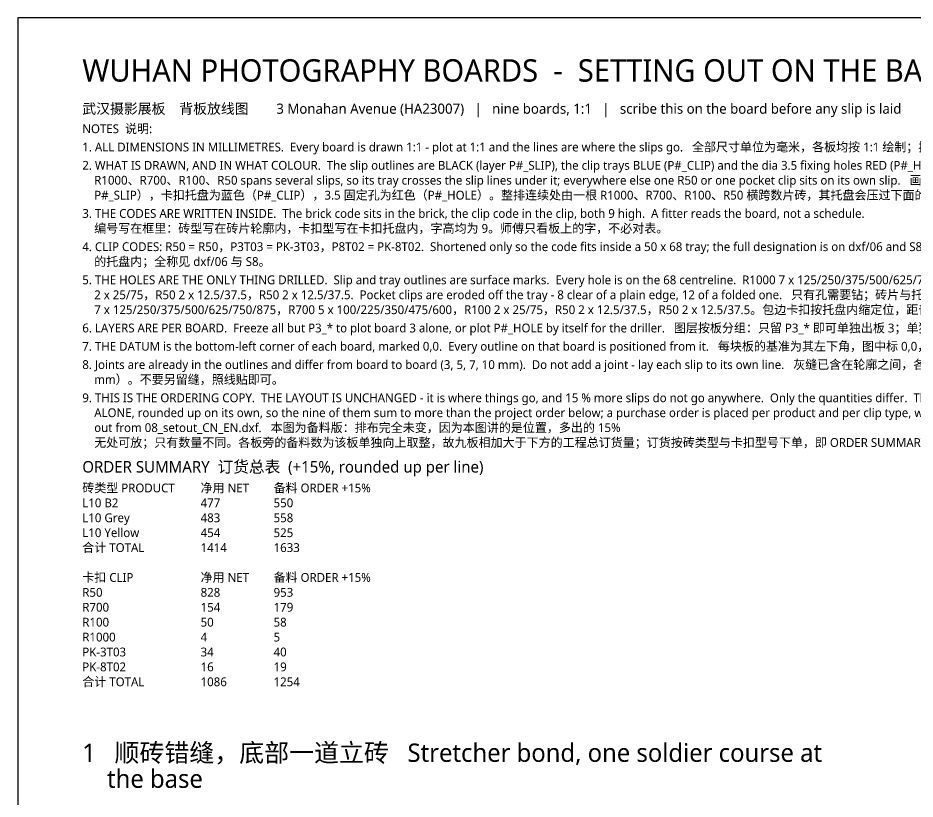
# Model space of a CAD drawing. Header units: millimetres. Extents: x -190 to 7814, y -8996 to 208.
# Drawn here: x -190 to 2459, y -2097 to 208 of the extents above; entities that cross this region are included whole.
import ezdxf
from ezdxf.enums import TextEntityAlignment as Align

# ---------------------------------------------------------------- set-up
doc = ezdxf.new("R2010")
doc.units = ezdxf.units.MM
for name, color, linetype in [('BORDER', 7, 'Continuous'), ('NOTE', 7, 'Continuous'), ('TITLE', 7, 'Continuous')]:
    doc.layers.add(name, color=color, linetype=linetype)
doc.styles.add('CN', font='msyh.ttc')

msp = doc.modelspace()

# ---------------------------------------------------------------- linework, layer by layer
at = {"layer": 'BORDER'}
msp.add_lwpolyline([(-190, -8995.5), (7813.67, -8995.5), (7813.67, 207.69), (-190, 207.69)], close=True, dxfattribs=at)

# ---------------------------------------------------------------- texts
at = {"layer": 'NOTE', "style": 'CN'}
for s, p in [('NOTES  说明:', (0, -140)), ('1. ALL DIMENSIONS IN MILLIMETRES.  Every board is drawn 1:1 - plot at 1:1 and the lines are where the slips go.   全部尺寸单位为毫米，各板均按 1:1 绘制；按 1:1 出图，图上的线就是砖片的位置。', (0, -194)), ('2. WHAT IS DRAWN, AND IN WHAT COLOUR.  The slip outlines are BLACK (layer P#_SLIP), the clip trays BLUE (P#_CLIP) and the dia 3.5 fixing holes RED (P#_HOLE).  Where a course runs unbroken one', (0, -248)), ('    R1000、R700、R100、R50 spans several slips, so its tray crosses the slip lines under it; everywhere else one R50 or one pocket clip sits on its own slip.   画的内容与颜色：砖片轮廓为黑色（图层', (0, -292)), ('    P#_SLIP），卡扣托盘为蓝色（P#_CLIP），3.5 固定孔为红色（P#_HOLE）。整排连续处由一根 R1000、R700、R100、R50 横跨数片砖，其托盘会压过下面的砖线；其余位置仍为一砖一扣（R50 或包边卡扣）。', (0, -336)), ('3. THE CODES ARE WRITTEN INSIDE.  The brick code sits in the brick, the clip code in the clip, both 9 high.  A fitter reads the board, not a schedule.  ', (0, -390)), ('    编号写在框里：砖型写在砖片轮廓内，卡扣型写在卡扣托盘内，字高均为 9。师傅只看板上的字，不必对表。', (0, -434)), ('4. CLIP CODES: R50 = R50，P3T03 = PK-3T03，P8T02 = PK-8T02.  Shortened only so the code fits inside a 50 x 68 tray; the full designation is on dxf/06 and S8.   卡扣编号为缩写，只因要写进 50 x 68', (0, -488)), ('    的托盘内；全称见 dxf/06 与 S8。', (0, -532)), ('5. THE HOLES ARE THE ONLY THING DRILLED.  Slip and tray outlines are surface marks.  Every hole is on the 68 centreline.  R1000 7 x 125/250/375/500/625/750/875，R700 5 x 100/225/350/475/600，R100', (0, -586)), ('    2 x 25/75，R50 2 x 12.5/37.5，R50 2 x 12.5/37.5.  Pocket clips are eroded off the tray - 8 clear of a plain edge, 12 of a folded one.   只有孔需要钻；砖片与托盘轮廓仅为表面画线。孔位一律在 68 中线上：R1000', (0, -630)), ('    7 x 125/250/375/500/625/750/875，R700 5 x 100/225/350/475/600，R100 2 x 25/75，R50 2 x 12.5/37.5，R50 2 x 12.5/37.5。包边卡扣按托盘内缩定位，距普通边 8，距折边 12。', (0, -674)), ('6. LAYERS ARE PER BOARD.  Freeze all but P3_* to plot board 3 alone, or plot P#_HOLE by itself for the driller.   图层按板分组：只留 P3_* 即可单独出板 3；单独打开 P#_HOLE 可只出钻孔图。', (0, -728)), ('7. THE DATUM is the bottom-left corner of each board, marked 0,0.  Every outline on that board is positioned from it.   每块板的基准为其左下角，图中标 0,0，该板所有轮廓均自此定位。', (0, -782)), ('8. Joints are already in the outlines and differ from board to board (3, 5, 7, 10 mm).  Do not add a joint - lay each slip to its own line.   灰缝已含在轮廓之间，各板不同（3、5、7、10', (0, -836)), ('    mm）。不要另留缝，照线贴即可。', (0, -880)), ('9. THIS IS THE ORDERING COPY.  THE LAYOUT IS UNCHANGED - it is where things go, and 15 % more slips do not go anywhere.  Only the quantities differ.  The figure beside each board is that BOARD', (0, -934)), ('    ALONE, rounded up on its own, so the nine of them sum to more than the project order below; a purchase order is placed per product and per clip type, which is what the ORDER SUMMARY carries.  Set', (0, -978)), ('    out from 08_setout_CN_EN.dxf.   本图为备料版：排布完全未变，因为本图讲的是位置，多出的 15%', (0, -1022)), ('    无处可放；只有数量不同。各板旁的备料数为该板单独向上取整，故九板相加大于下方的工程总订货量；订货按砖类型与卡扣型号下单，即 ORDER SUMMARY 一栏。放线请用 08_setout_CN_EN.dxf。', (0, -1066)), ('L10 B2', (0, -1244)), ('477', (349.34, -1244)), ('550', (564.81, -1244)), ('L10 Grey', (0, -1288)), ('483', (349.34, -1288)), ('558', (564.81, -1288)), ('L10 Yellow', (0, -1332)), ('525', (564.81, -1332)), ('454', (349.34, -1332)), ('R50', (0, -1508)), ('828', (349.34, -1508)), ('953', (564.81, -1508)), ('R700', (0, -1552)), ('154', (349.34, -1552)), ('179', (564.81, -1552)), ('R100', (0, -1596)), ('50', (349.34, -1596)), ('58', (564.81, -1596)), ('R1000', (0, -1640)), ('4', (349.34, -1640)), ('5', (564.81, -1640)), ('PK-3T03', (0, -1684)), ('34', (349.34, -1684)), ('40', (564.81, -1684)), ('PK-8T02', (0, -1728)), ('16', (349.34, -1728)), ('19', (564.81, -1728))]:
    msp.add_text(s, height=26, dxfattribs=at).set_placement(p, align=Align.BOTTOM_LEFT)
at = {"layer": 'TITLE', "style": 'CN'}
for s, height, p in [('WUHAN PHOTOGRAPHY BOARDS  -  SETTING OUT ON THE BACKING BOARD  -  ORDER QUANTITIES +15%', 66, (0, 0)), ('武汉摄影展板\u3000背板放线图\u3000\u30003 Monahan Avenue (HA23007)   |   nine boards, 1:1   |   scribe this on the board before any slip is laid', 30, (0, -84)), ('ORDER SUMMARY  订货总表  (+15%, rounded up per line)', 34, (0, -1144)), ('砖类型 PRODUCT', 26, (0, -1200)), ('净用 NET', 26, (349.34, -1200)), ('备料 ORDER +15%', 26, (564.81, -1200)), ('合计 TOTAL', 26, (0, -1376)), ('1414', 26, (349.34, -1376)), ('1633', 26, (564.81, -1376)), ('卡扣 CLIP', 26, (0, -1464)), ('净用 NET', 26, (349.34, -1464)), ('备料 ORDER +15%', 26, (564.81, -1464)), ('合计 TOTAL', 26, (0, -1772)), ('1086', 26, (349.34, -1772)), ('1254', 26, (564.81, -1772)), ('1   顺砖错缝，底部一道立砖   Stretcher bond, one soldier course at', 54, (0, -2003.6)), ('    the base', 54, (0, -2080.28))]:
    msp.add_text(s, height=height, dxfattribs=at).set_placement(p, align=Align.BOTTOM_LEFT)

doc.saveas('drawing.dxf')
